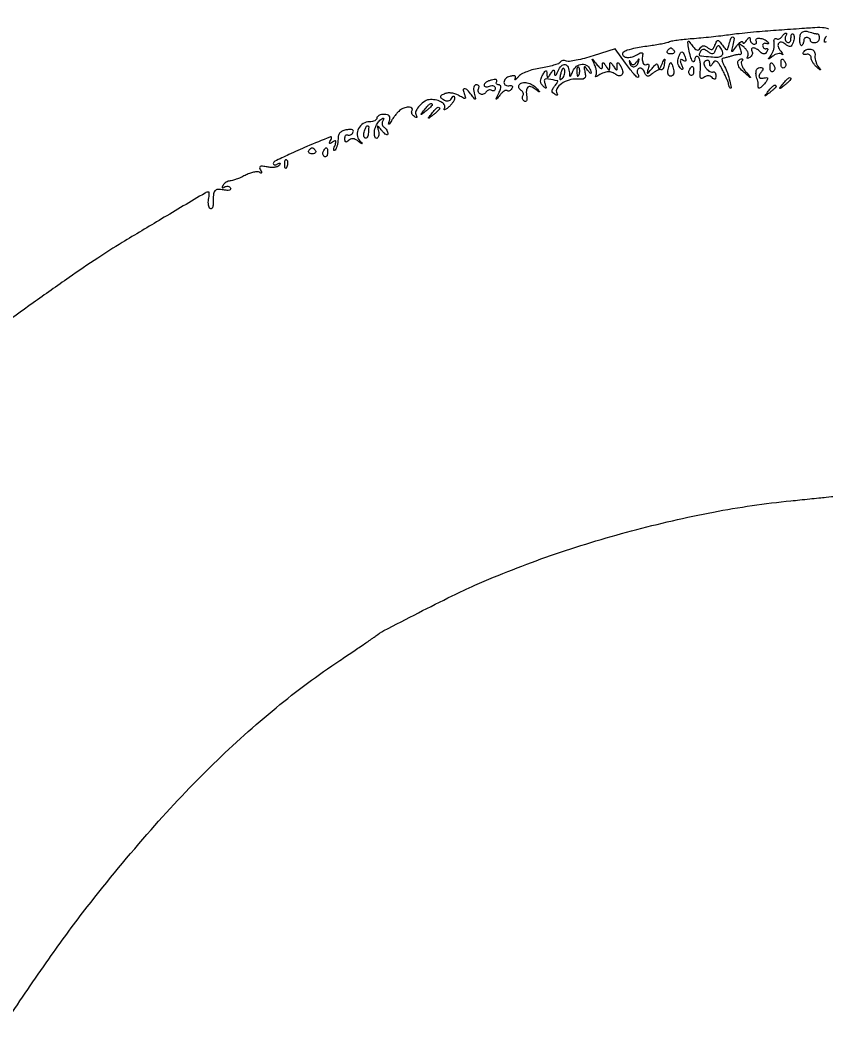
# Model space of a CAD drawing. Extents: x 153 to 7594, y 148 to 3762.
# Drawn here: x 3486.5 to 3704.5, y 2087 to 2356.5 of the extents above; entities that cross this region are included whole.
import ezdxf

# ---------------------------------------------------------------- set-up
doc = ezdxf.new("R2010")
doc.units = 0

msp = doc.modelspace()

# ---------------------------------------------------------------- linework, layer by layer
for points in [[(3705.232223, 2354.03308, 0.094959), (3703.51216, 2354.431912, 0.02775), (3700.784723, 2354.385566, -0.000253), (3698.658561, 2354.232278, -0.000097), (3695.702387, 2354.021228, -0.000096), (3692.493965, 2353.793412, -0.000118), (3689.5, 2353.582111, 0.003868), (3686.497452, 2353.34756, 0.003084), (3683.262863, 2353.04958, 0.003118), (3680.270601, 2352.736449, 0.007854), (3678.09698, 2352.460651, -0.006153), (3676.023255, 2352.190358, -0.003071), (3673.392668, 2351.896721, -0.003048), (3670.664787, 2351.62598, -0.004487), (3668.265263, 2351.424293, 0.006359), (3666.135543, 2351.237256, 0.008766), (3664.228731, 2351.0115, 0.005994), (3662.645356, 2350.776462, 0.098876), (3662.147156, 2350.590947, -0.081417), (3661.669557, 2350.394014, -0.006646), (3660.344591, 2350.104212, -0.008786), (3658.744582, 2349.805668, -0.006648), (3656.978873, 2349.532301, 0.008331), (3652.989446, 2348.900901, 0.037612), (3650.705138, 2348.320504, 0.091378), (3649.604411, 2347.710206, 0.375224), (3649.48945, 2347.01707, 0.178882), (3650.140253, 2346.508632, 0.097125), (3651.161882, 2346.390066, 0.073036), (3652.427873, 2346.678377, 0.047178), (3653.774777, 2347.35245, -0.040109), (3654.254868, 2347.60125, -0.106095), (3654.633023, 2347.672626, -0.226008), (3654.847072, 2347.56406, -0.210231), (3654.906356, 2347.32433, 0.042483), (3654.787931, 2345.967858, 0.09207), (3654.976081, 2344.942366, 0.190378), (3655.413981, 2344.464064, 0.25715), (3655.988546, 2344.492921, -0.149283), (3656.328327, 2344.582291, -0.30764), (3656.539437, 2344.426392, -0.128444), (3656.575371, 2343.990889, -0.033336), (3656.406911, 2343.301938, 0.007897), (3656.088242, 2342.236642, 0.540611), (3656.191818, 2342.117673, 0.186397), (3656.437754, 2342.253733, 0.003302), (3657.418365, 2343.44113, -0.016412), (3658.202663, 2344.341656, -0.132655), (3658.66343, 2344.629048, -0.383742), (3658.943586, 2344.497528, -0.087806), (3659.070285, 2343.94113, 0.076948), (3659.164487, 2343.481906, 0.461087), (3659.365217, 2343.408451, 0.138893), (3659.659319, 2343.704849, 0.018463), (3660.061797, 2344.5, -0.001705), (3660.682989, 2345.836605, -0.262835), (3660.814346, 2345.930042, -0.479856), (3660.894983, 2345.848567, -0.002497), (3660.741511, 2344.571113, -0.031782), (3660.606419, 2343.861414, -0.064523), (3660.395779, 2343.334822, -0.117704), (3660.149708, 2343.067328, -0.313801), (3659.903695, 2343.071113, 0.207539), (3659.563821, 2343.145068, 0.050098), (3659.000257, 2342.973744, 0.043104), (3658.337859, 2342.627721, 0.031305), (3657.665528, 2342.137376, -0.024275), (3656.738097, 2341.440812, -0.177679), (3656.208079, 2341.308883, -0.234677), (3655.80433, 2341.566958, -0.043686), (3655.407048, 2342.381632, 0.060389), (3655.103618, 2342.954586, 0.091249), (3654.703801, 2343.351006, 0.120399), (3654.274548, 2343.51233, 0.169964), (3653.878903, 2343.425158, 0.101208), (3653.575024, 2343.139039, 0.09843), (3653.40414, 2342.753836, 0.097419), (3653.392636, 2342.329162, 0.09691), (3653.542705, 2341.930902, -0.04183), (3653.724143, 2341.573685, -0.090772), (3653.786662, 2341.273452, -0.168318), (3653.724798, 2341.079828, -0.236263), (3653.565289, 2341, -0.208966), (3653.243587, 2341.140589, -0.008022), (3652.354372, 2342.132724, -0.013173), (3651.329684, 2343.378422, -0.008776), (3650.219214, 2344.856082), (3647.425882, 2348.712164), (3641.493424, 2346.833329, -0.01238), (3639.130291, 2346.148806, -0.016171), (3636.936892, 2345.647132, -0.01377), (3635.106072, 2345.342323, -0.126631), (3634.312508, 2345.433574, 0.068988), (3633.796393, 2345.553684, 0.07332), (3633.278114, 2345.524897, 0.081387), (3632.837124, 2345.356749, 0.12325), (3632.544322, 2345.071714, -0.166718), (3632.098251, 2344.705931, -0.017257), (3630.790884, 2344.269901, -0.019962), (3629.150566, 2343.85545, -0.01468), (3627.305005, 2343.52303, 0.027193), (3625.398026, 2343.130065, 0.028276), (3623.570279, 2342.536252, 0.029448), (3622.058866, 2341.843916, 0.098522), (3621.218551, 2341.157642, -0.010713), (3620.71821, 2340.576682, -0.068625), (3620.422266, 2340.326725, -0.641092), (3620.340506, 2340.379808, -0.079279), (3620.427222, 2340.656741, 0.124701), (3620.525488, 2341.109845, 0.291556), (3620.337351, 2341.383704, 0.135115), (3619.829035, 2341.451645, 0.03002), (3618.960488, 2341.279416, 0.124683), (3617.804341, 2340.641997, 0.206458), (3617.36567, 2339.637243, 0.293611), (3617.840992, 2338.890287, 0.166034), (3618.94933, 2338.774777, -0.084422), (3619.357117, 2338.797954, -0.225676), (3619.598232, 2338.648266, -0.209879), (3619.644661, 2338.356003, -0.074479), (3619.474194, 2337.958245, -0.058418), (3619.175424, 2337.581347, -0.092397), (3618.836001, 2337.349362, -0.125827), (3618.51205, 2337.295441, -0.176808), (3618.248741, 2337.417925, 0.26551), (3617.93581, 2337.503304, 0.073042), (3617.447169, 2337.297564, 0.053459), (3616.871673, 2336.859019, 0.033092), (3616.293711, 2336.234456, -0.002023), (3615.403593, 2335.143922, -0.516287), (3615.297505, 2335.151466, -0.253257), (3615.289274, 2335.314184, -0.001427), (3615.980018, 2336.75, 0.020268), (3616.446808, 2337.821874, 0.093245), (3616.570393, 2338.485046, 0.224691), (3616.396913, 2338.849982, 0.172945), (3615.976167, 2339, -0.091463), (3615.601285, 2339.069155, -0.170083), (3615.368004, 2339.266355, -0.175442), (3615.312957, 2339.560952, -0.09805), (3615.442363, 2339.906741, 0.236417), (3615.46851, 2340.19888, 0.238295), (3615.250238, 2340.393387, 0.095442), (3614.733252, 2340.429487, 0.033809), (3614.00138, 2340.29011, 0.037472), (3613.23531, 2340.027123, 0.049162), (3612.587905, 2339.670208, 0.058311), (3612.140284, 2339.27874, 0.186036), (3612, 2338.914753, 0.21248), (3612.122871, 2338.638673, 0.138659), (3612.440625, 2338.482124, 0.088859), (3612.925294, 2338.479721, 0.048567), (3613.5, 2338.638374, -0.069008), (3614.073683, 2338.771857, -0.116977), (3614.559375, 2338.70238, -0.152575), (3614.879387, 2338.444764, -0.148627), (3615, 2338.047972, -0.087099), (3614.92949, 2337.646275, -0.165964), (3614.726548, 2337.393483, -0.178898), (3614.423882, 2337.32854, -0.103085), (3614.069098, 2337.457295, 0.110145), (3613.665018, 2337.597587, 0.099917), (3613.224179, 2337.560288, 0.094986), (3612.814355, 2337.350569, 0.088941), (3612.5, 2337, -0.090563), (3612.184358, 2336.650268, -0.095543), (3611.77103, 2336.442674, -0.099662), (3611.32488, 2336.40858, -0.108213), (3610.91459, 2336.552786, -0.097277), (3610.596957, 2336.847224, -0.097513), (3610.414623, 2337.239685, -0.098348), (3610.395525, 2337.669126, -0.100828), (3610.542705, 2338.069098, 0.104238), (3610.670527, 2338.423833, 0.179617), (3610.603684, 2338.726548, 0.165024), (3610.347883, 2338.929594, 0.086169), (3609.942386, 2339, 0.186466), (3609.506219, 2338.83148, 0.143261), (3609.237541, 2338.39209, 0.088718), (3609.175385, 2337.681566, 0.039295), (3609.333632, 2336.75, -0.003718), (3609.679498, 2335.332869, -0.312293), (3609.602204, 2335.135607, -0.39424), (3609.417579, 2335.165232, -0.004464), (3608.590021, 2336.25, 0.027945), (3607.476245, 2337.575956, 0.186503), (3606.713207, 2337.942198, 0.476534), (3606.376105, 2337.587617, 0.059355), (3606.676371, 2336.400981, -0.024653), (3606.958617, 2335.540964, -0.422416), (3606.822808, 2335.309994, -0.192808), (3606.434315, 2335.365157, -0.009064), (3605.277452, 2336.058801, 0.05841), (3604.369109, 2336.488164, 0.046233), (3603.311271, 2336.73861, 0.047613), (3602.268821, 2336.785467, 0.079208), (3601.410491, 2336.604026, 0.021036), (3600.441083, 2336.18445, 0.221213), (3600.174735, 2335.858326, 0.291272), (3600.290176, 2335.50695, 0.033245), (3601.001632, 2334.998991, 0.064128), (3601.664695, 2334.698505, 0.108985), (3602.269002, 2334.649874, 0.122615), (3602.788816, 2334.85799, 0.095211), (3603.208294, 2335.302786, -0.021181), (3603.565434, 2335.81528, -0.210619), (3603.789408, 2335.938993, -0.385017), (3603.938226, 2335.826899, -0.04418), (3603.984687, 2335.372445, -0.110966), (3603.873434, 2334.843867, -0.040594), (3603.498489, 2334.172953, -0.03779), (3602.954335, 2333.480872, -0.036877), (3602.308042, 2332.872445, -0.017352), (3601.690577, 2332.406149, -0.097786), (3601.314672, 2332.239563, -0.514661), (3601.200315, 2332.341577, -0.10832), (3601.302298, 2332.645215, 0.259973), (3601.328075, 2333.472545, 0.135821), (3600.605591, 2334.25193, 0.08456), (3599.220529, 2334.812475, 0.054012), (3597.489641, 2335, 0.138772), (3596.028638, 2334.586546, 0.070659), (3594.548053, 2333.357961, 0.076599), (3593.576518, 2331.888472, 0.251308), (3593.645317, 2330.764872, -0.038148), (3593.853792, 2330.36179, -0.355813), (3593.802976, 2330.186811, -0.267171), (3593.590747, 2330.169298, -0.028447), (3593.138197, 2330.41459, -0.078004), (3592.734317, 2330.761221, -0.090333), (3592.480308, 2331.199089, -0.100781), (3592.413429, 2331.658364, -0.124968), (3592.542705, 2332.069098, 0.337555), (3592.486084, 2332.64789, 0.194733), (3591.818165, 2332.960327, 0.08944), (3590.600168, 2332.806637, 0.072901), (3589.414537, 2332.234687, 0.04991), (3588.912546, 2331.81635, 0.017901), (3588.283666, 2331.128314, 0.017552), (3587.643454, 2330.319578, 0.019878), (3587.089031, 2329.5, -0.004356), (3586.447889, 2328.485772, -0.16484), (3586.238994, 2328.319722, -0.6056), (3586.147934, 2328.403567, -0.009755), (3586.39311, 2329.25, 0.06424), (3586.535135, 2330.062049, 0.184052), (3586.358385, 2330.596862, 0.170093), (3585.856918, 2330.904741, 0.053465), (3584.968615, 2331, 0.048824), (3584.215246, 2330.926259, 0.068824), (3583.578281, 2330.70625, 0.089007), (3583.149351, 2330.381831, 0.188615), (3583, 2330, -0.188314), (3582.850907, 2329.618175, -0.089104), (3582.422835, 2329.29375, -0.068922), (3581.787094, 2329.073747, -0.048922), (3581.035184, 2329, 0.142644), (3579.336988, 2328.505462, 0.127446), (3578.08148, 2327.159168, 0.136516), (3577.688705, 2325.448092, 0.171766), (3578.296804, 2323.951424, -0.002361), (3578.986246, 2323.167591, -0.496053), (3578.968381, 2323.081356, -0.27696), (3578.843262, 2323.093256, -0.001834), (3577.926206, 2323.774435, 0.048765), (3577.169893, 2324.233036, 0.095924), (3576.492143, 2324.410701, 0.116589), (3575.886383, 2324.308576, 0.096863), (3575.342873, 2323.942873, -0.050172), (3574.89141, 2323.573939, -0.262958), (3574.583333, 2323.552151, -0.242228), (3574.387679, 2323.808549, -0.04416), (3574.333333, 2324.422678, -0.050919), (3574.388187, 2324.959917, -0.11068), (3574.557827, 2325.335783, -0.18573), (3574.808422, 2325.492577, -0.188536), (3575.097568, 2325.439699, 0.142562), (3575.441423, 2325.344402, 0.099663), (3575.837086, 2325.429366, 0.084366), (3576.224728, 2325.682522, 0.067693), (3576.541893, 2326.067784, 0.160526), (3576.645837, 2326.501472, 0.271371), (3576.43722, 2326.798012, 0.114322), (3575.848823, 2326.91734, 0.028259), (3574.860991, 2326.834096, 0.057332), (3573.791496, 2326.555178, 0.111227), (3573.061983, 2326.065468, 0.118892), (3572.642612, 2325.335374, 0.071299), (3572.5, 2324.340358, -0.033372), (3572.440785, 2323.454164, -0.032664), (3572.264162, 2322.577209, -0.034453), (3572.006034, 2321.830749, -0.095093), (3571.697147, 2321.370838, -0.158272), (3571.468382, 2321.252955, -0.440064), (3571.342453, 2321.35216, -0.090703), (3571.386531, 2321.764552, -0.019757), (3571.617086, 2322.444526, 0.017913), (3571.932665, 2323.364098, 0.205053), (3571.891638, 2323.736466, 0.37917), (3571.632658, 2323.825672, 0.040134), (3571.01543, 2323.509536, -0.017905), (3570.407997, 2323.163541, -0.309929), (3570.192921, 2323.189282, -0.34393), (3570.154602, 2323.390616, -0.019788), (3570.484687, 2323.975223, 0.035799), (3570.736311, 2324.456189, 0.146836), (3570.774909, 2324.779422, 0.331684), (3570.626929, 2324.919375, 0.12482), (3570.326871, 2324.879732, 0.004858), (3564.071189, 2322.312478, 0.009876), (3559.215493, 2320.150483, 0.004734), (3555.391512, 2318.312168, 0.28463), (3555.003255, 2317.690983, 0.191546), (3555.099786, 2317.445378, 0.185859), (3555.340093, 2317.329213, 0.109455), (3555.711962, 2317.379831, 0.050104), (3556.154508, 2317.595492, -0.030704), (3556.582862, 2317.825174, -0.244901), (3556.799803, 2317.814415, -0.366935), (3556.857416, 2317.650257, -0.04697), (3556.678376, 2317.288618, -0.16343), (3556.249362, 2316.932204, -0.054098), (3555.447941, 2316.718032, -0.047086), (3554.444489, 2316.658816, -0.03845), (3553.375242, 2316.779098, 0.017122), (3552.067827, 2316.982906, 0.130639), (3551.456861, 2316.897178, 0.350887), (3551.282049, 2316.574627, 0.094101), (3551.505884, 2315.99048, -0.021565), (3551.802953, 2315.459953, -0.210719), (3551.815989, 2315.209316, -0.418241), (3551.657941, 2315.139656, -0.044141), (3551.258587, 2315.340185, 0.152573), (3550.664771, 2315.492293, 0.039945), (3549.678335, 2315.361427, 0.036771), (3548.523783, 2315.022858, 0.030504), (3547.354078, 2314.500854, -0.01529), (3546.174037, 2313.930598, -0.01641), (3544.988534, 2313.447768, -0.016154), (3543.947432, 2313.100857, -0.071161), (3543.309017, 2313.006161, 0.082675), (3542.800654, 2312.91882, 0.053101), (3542.258287, 2312.662673, 0.051787), (3541.765723, 2312.287596, 0.065828), (3541.404508, 2311.845492, 0.029587), (3541.165026, 2311.401245, 0.279645), (3541.187815, 2311.195104, 0.343373), (3541.367361, 2311.148527, 0.036486), (3541.776393, 2311.361803, -0.086602), (3542.235552, 2311.545624, -0.094125), (3542.716122, 2311.555396, -0.100235), (3543.143089, 2311.39118, -0.113041), (3543.451275, 2311.078838, -0.277607), (3543.455202, 2310.751632, -0.199956), (3543.156503, 2310.5262, -0.079617), (3542.482703, 2310.463419, -0.028355), (3541.520374, 2310.582084, 0.051354), (3539.966691, 2310.701591, 0.232266), (3539.184017, 2310.291842, 0.142857), (3538.807261, 2309.254155, 0.016837), (3538.730782, 2306.772649, -0.045722), (3538.675123, 2306.145526, -0.099823), (3538.497393, 2305.699106, -0.178389), (3538.233702, 2305.502834, -0.213239), (3537.929329, 2305.543677, -0.156691), (3537.646687, 2305.874937, -0.056436), (3537.471765, 2306.47698, -0.049102), (3537.417759, 2307.226974, -0.041026), (3537.50405, 2308.021028, 0.016488), (3537.624398, 2308.779894, 0.02831), (3537.66771, 2309.418677, 0.028944), (3537.645535, 2309.892369, 0.383884), (3537.526007, 2310, 0.134559), (3536.541873, 2309.730267, 0.000382), (3524.768908, 2302.740431, 0.002462), (3514.115352, 2296.332954, 0.009154), (3507.5, 2292.141921, 0.006371), (3499.753593, 2286.890395, 0.003143), (3490.037646, 2280.030268, 0.002301), (3480.797186, 2273.353934, 0.022141)], [(3704.531036, 2350.632593, -0.189853), (3704.201844, 2350.514337, -0.398861), (3704.026609, 2350.690983, -0.075746), (3704.091678, 2351.193122, -0.054606), (3704.306358, 2351.716624, -0.054573), (3704.629477, 2352.181594, -0.07536)], [(3483.704825, 2087.188026, -0.006626), (3494.958441, 2103.616268, -0.011968), (3504.669515, 2116.719763, -0.01455), (3521.935836, 2137.60537, -0.019474), (3538.848847, 2155.440854, -0.021205), (3555.759745, 2170.592771, -0.02502), (3573.015685, 2183.391276, 0.001293), (3576.35383, 2185.629808, 0.00174), (3579.363943, 2187.674946, 0.001186), (3581.879265, 2189.405511, 0.018675), (3582.712633, 2190.02904, -0.050507), (3584.868723, 2191.43785, -0.001583), (3594.238649, 2196.252676, -0.003364), (3603.386525, 2200.839561, -0.011061), (3609.509406, 2203.69172, -0.020279), (3629.990055, 2211.7123, -0.017908), (3651.914418, 2218.419767, -0.018081), (3674.009966, 2223.475103, -0.022051), (3695, 2226.533103, 0.000443), (3697.398169, 2226.777265, 0.000324), (3700.059375, 2227.052337, 0.000328), (3702.579398, 2227.316138, 0.000727), (3704.5, 2227.521287, -0.024411), (3710.520106, 2227.877209, -0.00225)]]:
    msp.add_lwpolyline(points, format="xyb")
for points in [[(3701, 2352.95809, 0.039879), (3701.233632, 2352.887857, 0.022753), (3701.524479, 2352.838886, 0.02261), (3701.823533, 2352.816085, 0.034574), (3702.083333, 2352.826023, -0.21726), (3702.305897, 2352.752141, -0.093968), (3702.495313, 2352.495075, -0.068075), (3702.623965, 2352.09578, -0.043967), (3702.666667, 2351.611111, -0.099038), (3702.569118, 2351.123462, -0.097945), (3702.291319, 2350.708681, -0.097945), (3701.876538, 2350.430882, -0.099038), (3701.388889, 2350.333333, -0.044407), (3700.913382, 2350.375649, -0.079273), (3700.543576, 2350.504687, -0.123506), (3700.334926, 2350.695093, -0.230736), (3700.305556, 2350.916667, 0.169969), (3700.301937, 2351.158394, 0.104569), (3700.149132, 2351.402083, 0.081606), (3699.868096, 2351.611106, 0.057981), (3699.5, 2351.75, 0.089251), (3699.118297, 2351.775592, 0.119798), (3698.79375, 2351.657292, 0.130317), (3698.577979, 2351.413067, 0.116637), (3698.5, 2351.083333, -0.051509), (3698.45958, 2350.692022, -0.038247), (3698.338438, 2350.274375, -0.039043), (3698.160767, 2349.893842, -0.067737), (3697.95, 2349.616667, -0.414215), (3697.742744, 2349.616667, -0.122778), (3697.561563, 2349.918198, -0.052139), (3697.438226, 2350.550824, -0.022094), (3697.4, 2351.415496, -0.082174), (3697.610896, 2352.690055, -0.212621), (3698.230043, 2353.358722, -0.154962), (3699.309831, 2353.464175, -0.040425)], [(3679.281407, 2349.75, 0.003392), (3678.928422, 2348.208625, 0.410442), (3679.026328, 2348.052675, 0.28739), (3679.235941, 2348.124112, 0.002496), (3680.343223, 2349.5, -0.024272), (3680.959449, 2350.200914, -0.063482), (3681.48224, 2350.61875, -0.176114), (3681.815746, 2350.68595, -0.35765), (3681.983509, 2350.5, 0.19526), (3682.091808, 2350.265563, 0.311946), (3682.301539, 2350.234375, 0.105166), (3682.62288, 2350.487237, 0.030209), (3683, 2351, -0.021149), (3683.440231, 2351.621859, -0.167501), (3683.730859, 2351.8125, -0.405416), (3683.918023, 2351.704915, -0.066727), (3683.984687, 2351.25, 0.083154), (3684.070659, 2350.772607, 0.091721), (3684.306588, 2350.367188, 0.09923), (3684.653868, 2350.095977, 0.11683), (3685.059017, 2350, 0.096281), (3685.419646, 2350.070093, 0.174099), (3685.641337, 2350.267963, 0.171531), (3685.688408, 2350.564124, 0.093127), (3685.554254, 2350.912215, -0.42027), (3685.67836, 2351.414696, -0.158142), (3686.464915, 2351.589971, -0.075029), (3687.731586, 2351.27434, -0.098167), (3688.721056, 2350.612278, -0.054334), (3688.944373, 2350.334328, -0.326578), (3688.933373, 2350.160065, -0.25413), (3688.74709, 2350.085939, -0.040802), (3688.35, 2350.166667, 0.080699), (3687.921909, 2350.218753, 0.137871), (3687.581875, 2350.108333, 0.162057), (3687.383968, 2349.854107, 0.122874), (3687.35, 2349.5, 0.086098), (3687.469874, 2349.139069, 0.110066), (3687.698084, 2348.874466, 0.12123), (3687.998559, 2348.747929, 0.120338), (3688.32433, 2348.774777, -0.145684), (3688.576619, 2348.782958, -0.296103), (3688.704648, 2348.642214, -0.139185), (3688.670852, 2348.347626, -0.040712), (3688.461462, 2347.937644, -0.073223), (3688.081101, 2347.485843, -0.179617), (3687.682294, 2347.331433, -0.152265), (3687.232227, 2347.464879, -0.048775), (3686.687132, 2347.912868, 0.060735), (3685.711306, 2348.676607, 0.118756), (3684.775364, 2348.972656, 0.355166), (3684.370701, 2348.688267, 0.210332), (3684.457295, 2348.069098, -0.124968), (3684.586571, 2347.658364, -0.100781), (3684.519692, 2347.199089, -0.090333), (3684.265683, 2346.761221, -0.078004), (3683.861803, 2346.41459, -0.029011), (3683.41742, 2346.174373, -0.249931), (3683.199646, 2346.185765, -0.367601), (3683.143395, 2346.353168, -0.043329), (3683.334481, 2346.732185, 0.160226), (3683.454673, 2347.232372, 0.081113), (3683.296562, 2347.868005, 0.067155), (3682.895169, 2348.537964, 0.053575), (3682.301759, 2349.136693, 0.007195), (3681.308197, 2349.921297, 0.256542), (3681.027636, 2349.96421, 0.40313), (3680.928465, 2349.760948, 0.011508), (3681.276781, 2348.761996, -0.032618), (3681.475928, 2348.102596, -0.066734), (3681.52698, 2347.565793, -0.122968), (3681.430534, 2347.234338, -0.306843), (3681.214012, 2347.130417, 0.038451), (3680.886359, 2347.153752, 0.021889), (3680.489428, 2347.134075, 0.021757), (3680.089179, 2347.078972, 0.033392), (3679.75, 2346.993421, -0.009508), (3679.147446, 2346.810444, -0.004343), (3678.354232, 2346.593375, -0.003977), (3677.442187, 2346.360026, -0.003268), (3676.464816, 2346.125, 0.366025), (3676.32953, 2345.94314, 0.048144), (3676.411466, 2345.430155, 0.037778), (3676.649346, 2344.735938, 0.021442), (3677.034732, 2343.935103, -0.037738), (3677.805398, 2342.190456, -0.021382), (3678.483468, 2339.980911, -0.027145), (3678.834293, 2338.256657, -0.72249), (3678.551973, 2338.114693, -0.069608), (3678.399621, 2338.316605, -0.033614), (3678.261323, 2338.610206, -0.032524), (3678.156079, 2338.941052, -0.040074), (3678.103595, 2339.260478, 0.073484), (3677.99696, 2339.717032, 0.007984), (3677.58281, 2340.718514, 0.009648), (3677.044726, 2341.899923, 0.007643), (3676.419278, 2343.156099, 0.016602), (3675.561061, 2344.688764, 0.105429), (3674.953524, 2345.336047, 0.278496), (3674.430251, 2345.369453, 0.13248), (3673.914329, 2344.895622, -0.013388), (3673.449107, 2344.20267, -0.217521), (3673.212245, 2344.065662, -0.406396), (3673.056992, 2344.190181, -0.027783), (3673.015313, 2344.809017, 0.08802), (3672.929911, 2345.25967, 0.164458), (3672.696484, 2345.543147, 0.176356), (3672.352258, 2345.615367, 0.103178), (3671.951442, 2345.469989, 0.108945), (3671.563437, 2345.093295, 0.160975), (3671.440667, 2344.639007, 0.116388), (3671.603166, 2344.088448, 0.043524), (3672.064749, 2343.421983, 0.043733), (3672.562466, 2342.918997, 0.058483), (3673.096824, 2342.563979, 0.072284), (3673.585929, 2342.399029, 0.185724), (3673.94664, 2342.467022, -0.20382), (3674.218887, 2342.50857, -0.181064), (3674.455159, 2342.343809, -0.103685), (3674.615168, 2341.962142, -0.047623), (3674.666667, 2341.422678, -0.04416), (3674.612321, 2340.808549, -0.242228), (3674.416667, 2340.552151, -0.262958), (3674.10859, 2340.573939, -0.050172), (3673.657127, 2340.942873, 0.07857), (3673.140006, 2341.31879, 0.117248), (3672.59912, 2341.450199, 0.110516), (3672.03362, 2341.326568, 0.064426), (3671.44424, 2340.953723, -0.112446), (3670.901674, 2340.678956, -0.359883), (3670.561888, 2340.841453, -0.114726), (3670.419959, 2341.52284, -0.01545), (3670.499429, 2342.993293, 0.028121), (3670.533919, 2344.196319, 0.036008), (3670.423819, 2345.29864, 0.039018), (3670.202002, 2346.169054, 0.174153), (3669.878983, 2346.574793, 0.119321), (3669.544612, 2346.684138, 0.186809), (3669.258201, 2346.598412, 0.153079), (3669.065394, 2346.320666, 0.075899), (3669, 2345.89235, -0.185987), (3668.773117, 2345.303506, -0.506928), (3668.401648, 2345.341939, -0.064924), (3667.848416, 2346.651604, -0.023404), (3667.399925, 2348.627305, -0.003751), (3667.086828, 2350.463161, -0.229917), (3667.179484, 2350.773024, -0.463031), (3667.404758, 2350.76423, -0.007169), (3668.291253, 2349.59851, 0.030004), (3668.991635, 2348.759901, 0.125389), (3669.542522, 2348.410281, 0.222968), (3670.01073, 2348.468033, 0.11443), (3670.436384, 2348.897068, -0.075276), (3670.853962, 2349.388984, -0.165201), (3671.30514, 2349.574043, -0.140456), (3671.828094, 2349.458587, -0.049127), (3672.472245, 2349.023035, 0.062066), (3673.126183, 2348.605031, 0.198775), (3673.632557, 2348.578501, 0.172063), (3674.058285, 2348.92339, 0.044868), (3674.454637, 2349.724477, -0.017543), (3674.915408, 2350.799708, -0.290192), (3675.229943, 2350.999539, -0.226612), (3675.602877, 2350.821878, -0.011446), (3676.448697, 2349.726704, 0.011923), (3677.283816, 2348.647518, 0.261683), (3677.641472, 2348.506124, 0.288636), (3677.92408, 2348.74291, 0.013905), (3678.283657, 2349.976704, -0.023029), (3678.8169, 2351.689435, -0.378213), (3679.302868, 2351.954761, -0.389756), (3679.611364, 2351.507764, -0.023181)], [(3693.542705, 2352.069098, 0.108373), (3693.401101, 2351.665803, 0.099685), (3693.434921, 2351.22714, 0.095498), (3693.639411, 2350.820631, 0.090427), (3693.983688, 2350.510081, 0.156531), (3694.368968, 2350.414558, 0.191363), (3694.701458, 2350.573394, 0.127805), (3694.926233, 2350.992031, 0.059699), (3695, 2351.60765, -0.034467), (3695.042861, 2352.228681, -0.094541), (3695.183164, 2352.643249, -0.228986), (3695.389389, 2352.786077, -0.239666), (3695.623539, 2352.709795, -0.144165), (3695.817909, 2352.35319, -0.054523), (3695.877272, 2351.783043, -0.04821), (3695.80871, 2351.110115, -0.042156), (3695.611705, 2350.430504, -0.048577), (3695.236608, 2349.680002, -0.186245), (3694.825752, 2349.372847, -0.191994), (3694.323764, 2349.426095, -0.051965), (3693.646158, 2349.8787, 0.093495), (3692.482848, 2350.523732, 0.314529), (3691.692911, 2350.288318, 0.257385), (3691.537887, 2349.373481, 0.078479), (3692.225708, 2348.092009, -0.010022), (3692.645759, 2347.514931, -0.058995), (3692.822072, 2347.185417, -0.639899), (3692.763778, 2347.124699, -0.092803), (3692.559042, 2347.241324, 0.152586), (3692.106225, 2347.43279, 0.074428), (3691.473404, 2347.400245, 0.063079), (3690.765892, 2347.161098, 0.052625), (3690.092009, 2346.741324, -0.00266), (3689.147687, 2346.01306, -0.296876), (3688.996724, 2346.001802, -0.45158), (3688.97089, 2346.11748, -0.003356), (3689.621575, 2347, 0.057799), (3690.030193, 2347.702919, 0.039812), (3690.330324, 2348.574837, 0.040088), (3690.486204, 2349.473227, 0.063085), (3690.45936, 2350.254763, -0.040852), (3690.409053, 2350.892847, -0.106065), (3690.506599, 2351.340999, -0.221235), (3690.726141, 2351.52958, -0.209956), (3691.018686, 2351.488451, 0.119788), (3691.388566, 2351.367871, 0.100687), (3691.798647, 2351.418984, 0.09202), (3692.186282, 2351.634907, 0.081549), (3692.489919, 2351.983688, -0.032835), (3692.767145, 2352.37265, -0.038173), (3693.0804, 2352.701458, -0.041668), (3693.38311, 2352.931589, -0.142639), (3693.618034, 2353, -0.265568), (3693.757652, 2352.920217, -0.154521), (3693.802156, 2352.726548, -0.080849), (3693.728036, 2352.426387, -0.037551)], [(3663.396994, 2348.166667, -0.156081), (3663.475617, 2347.850742, -0.191391), (3663.345951, 2347.578125, -0.128073), (3663.003629, 2347.393832, -0.059847), (3662.5, 2347.333333, -0.059847), (3661.996371, 2347.393832, -0.128073), (3661.654049, 2347.578125, -0.191391), (3661.524383, 2347.850742, -0.156081), (3661.603006, 2348.166667, -0.030643), (3661.82824, 2348.485629, -0.036533), (3662.078947, 2348.755208, -0.039602), (3662.318569, 2348.94484, -0.148655), (3662.5, 2349, -0.148655), (3662.681431, 2348.94484, -0.039602), (3662.921053, 2348.755208, -0.036533), (3663.17176, 2348.485629, -0.030643)], [(3674.62733, 2348.471222, -0.044858), (3674.235996, 2347.673484, -0.194831), (3673.821816, 2347.364957, -0.194682), (3673.309455, 2347.431502, -0.044783), (3672.577195, 2347.935934, 0.043542), (3671.911056, 2348.397255, 0.116449), (3671.360773, 2348.559557, 0.160994), (3670.906658, 2348.436664, 0.108847), (3670.530011, 2348.048558, 0.045564), (3670.153792, 2347.293973, 0.377841), (3670.275032, 2346.962942, 0.09925), (3670.848149, 2346.786064, 0.00315), (3673.285261, 2346.553352, 0.03254), (3675.272473, 2346.505964, 0.16512), (3676.29121, 2346.899341, 0.27898), (3676.558681, 2347.677984, 0.085288), (3676.07318, 2348.881592, 0.048468), (3675.64903, 2349.439032, 0.282163), (3675.30887, 2349.534447, 0.206438), (3674.988683, 2349.273554, 0.028388)], [(3701.51548, 2347.083333, 0.066225), (3701.494252, 2346.36782, 0.038952), (3701.648118, 2345.524479, 0.038276), (3701.938299, 2344.690494, 0.052483), (3702.330197, 2344, -0.002278), (3702.959525, 2343.111995, -0.451556), (3702.936786, 2343.017569, -0.31175), (3702.816222, 2343.031887, -0.001922), (3701.951772, 2343.8, -0.039414), (3701.392873, 2344.386025, -0.035845), (3700.913106, 2345.070625, -0.037745), (3700.574167, 2345.747654, -0.087934), (3700.454545, 2346.3, 0.111929), (3700.338154, 2346.736137, 0.119886), (3700.046774, 2347.066784, 0.113469), (3699.621741, 2347.238442, 0.09264), (3699.130216, 2347.225223, -0.056341), (3698.676418, 2347.180115, -0.163562), (3698.382798, 2347.283232, -0.249605), (3698.283893, 2347.504951, -0.121582), (3698.381682, 2347.808557, -0.160363), (3699.248709, 2348.537666, -0.153336), (3700.396711, 2348.626104, -0.17694), (3701.278033, 2348.051619, -0.203956)], [(3644.015313, 2344.05887, -0.018427), (3644.051771, 2344.826228, -0.407024), (3644.205915, 2344.959627, -0.228717), (3644.442832, 2344.827288, -0.009488), (3645, 2344, 0.007698), (3645.590222, 2343.116826, 0.246379), (3645.812916, 2343, 0.392993), (3645.959637, 2343.136384, 0.013145), (3646, 2344, -0.013145), (3646.040363, 2344.863616, -0.392993), (3646.187084, 2345, -0.246379), (3646.409778, 2344.883174, -0.007698), (3647, 2344, 0.007698), (3647.590222, 2343.116826, 0.246379), (3647.812916, 2343, 0.392993), (3647.959637, 2343.136384, 0.013145), (3648, 2344, -0.013707), (3648.040218, 2344.840259, -0.377918), (3648.186243, 2344.98268, -0.260919), (3648.405538, 2344.873974, -0.009021), (3648.94933, 2344.047746, -0.085609), (3649.467066, 2342.799755, -0.186068), (3649.319031, 2341.7894, -0.286392), (3648.627757, 2341.412173, -0.145819), (3647.660972, 2341.762794, 0.070735), (3646.602786, 2342.335778, 0.099185), (3645.544344, 2342.503678, 0.084809), (3644.382262, 2342.256452, 0.039806), (3643, 2341.574362, -0.014508), (3642.457196, 2341.271483, -0.087536), (3642.150602, 2341.174853, -0.564244), (3642.085172, 2341.256756, -0.095532), (3642.214816, 2341.471158, 0.157386), (3642.418051, 2341.923668, 0.053649), (3642.420035, 2342.652687, 0.04698), (3642.247232, 2343.512362, 0.039132), (3641.90965, 2344.381483, -0.000982), (3641.200784, 2345.861234, -0.451234), (3641.238595, 2345.949927, -0.312651), (3641.353819, 2345.916045, -0.000828), (3642.444834, 2344.55887, 0.01633), (3643.201883, 2343.674721, 0.131196), (3643.649015, 2343.388672, 0.398482), (3643.912959, 2343.516226, 0.088129)], [(3651.35, 2344.95, 0.155293), (3651.774037, 2344.151126, 0.220008), (3652.521197, 2343.885501, 0.186207), (3653.308512, 2344.275315, 0.121547), (3653.801131, 2345.175, 0.01072), (3653.96643, 2345.857529, 0.498584), (3653.885777, 2345.95158, 0.221886), (3653.715396, 2345.858548, 0.00579), (3653.197182, 2345.136847, -0.038516), (3652.725526, 2344.563216, -0.165711), (3652.338482, 2344.363085, -0.240672), (3652.001256, 2344.47618, -0.082064), (3651.696051, 2344.911847, 0.008468), (3651.452483, 2345.398227, 0.249965), (3651.342102, 2345.473695, 0.486035), (3651.278552, 2345.40891, 0.012702)], [(3666.381557, 2346.448062, -0.030715), (3666.58664, 2345.796631, -0.212163), (3666.529825, 2345.474432, -0.337259), (3666.287821, 2345.392196, -0.057711), (3665.818607, 2345.612107, 0.073381), (3665.342644, 2345.817322, 0.389963), (3665.113126, 2345.696935, 0.157923), (3665.100187, 2345.277188, 0.02039), (3665.389307, 2344.414045, -0.010862), (3665.71473, 2343.50068, -0.1851), (3665.700482, 2343.187839, -0.49231), (3665.521649, 2343.143264, -0.027624), (3665.026463, 2343.582783, -0.093815), (3664.656354, 2344.120801, -0.063205), (3664.443151, 2344.837243, -0.060925), (3664.41103, 2345.614568, -0.071624), (3664.574206, 2346.332783, -0.015636), (3665.12704, 2347.648873, -0.276261), (3665.492061, 2347.900086, -0.308111), (3665.854297, 2347.685863, -0.018142)], [(3681.664485, 2345.331152, 0.234177), (3681.52901, 2344.929532, 0.060208), (3681.706814, 2344.247439, 0.048385), (3682.125581, 2343.427036, 0.032794), (3682.747818, 2342.581152, -0.000482), (3684.016336, 2341.071522, -0.506092), (3683.998772, 2340.999489, -0.280868), (3683.892879, 2341.015819, -0.00039), (3682.273581, 2342.383647, -0.057821), (3681.119115, 2343.615229, -0.122409), (3680.620246, 2344.815292, -0.233393), (3680.883404, 2345.641899, -0.203753), (3681.725684, 2346, -0.163912), (3681.897295, 2345.942188, -0.258586), (3681.958362, 2345.803526, -0.130066), (3681.879858, 2345.588413, -0.044227)], [(3693.457295, 2345.069098, -0.090093), (3693.612382, 2344.673795, -0.095385), (3693.614038, 2344.257398, -0.099739), (3693.463027, 2343.88478, -0.108766), (3693.182979, 2343.613087, -0.158515), (3692.860929, 2343.534562, -0.191218), (3692.582917, 2343.669932, -0.126631), (3692.394948, 2344.024148, -0.059057), (3692.333333, 2344.543989, -0.019984), (3692.376303, 2345.618676, -0.269722), (3692.59208, 2345.929499, -0.350126), (3692.913397, 2345.852054, -0.02679)], [(3635.063386, 2342.190983, 0.025673), (3635.130526, 2341.43692, 0.515258), (3635.30468, 2341.346453, 0.171431), (3635.549696, 2341.604876, 0.009005), (3636.001775, 2342.670559, -0.134577), (3637.012918, 2343.998604, -0.151596), (3638.51464, 2344.549508, -0.171044), (3639.933592, 2344.129, -0.171882), (3640.771922, 2342.912627, -0.01524), (3640.940328, 2342.201485, -0.509237), (3640.839247, 2342.090776, -0.195817), (3640.618052, 2342.211022, -0.006664), (3639.989384, 2343, 0.009916), (3639.330744, 2343.815651, 0.411699), (3639.125904, 2343.834254, 0.272851), (3639.038966, 2343.594243, 0.006854), (3639.277351, 2342.411689, -0.049302), (3639.401841, 2341.325376, -0.21963), (3639.148547, 2340.753297, -0.17118), (3638.493005, 2340.489555, -0.028523), (3637.114098, 2340.508299, 0.091608), (3634.973912, 2340.267411, 0.078877), (3632.93504, 2339.276943, 0.10241), (3631.677696, 2337.946196, 0.283907), (3631.67809, 2336.711845, -0.047733), (3631.859364, 2336.344286, -0.388506), (3631.795902, 2336.184626, -0.227846), (3631.565689, 2336.183866, -0.027215), (3631.10595, 2336.434519, -0.071163), (3630.585095, 2336.86938, -0.181496), (3630.40821, 2337.320121, -0.140543), (3630.553707, 2337.857578, -0.03729), (3631.073886, 2338.589028, 0.017274), (3631.496726, 2339.135903, 0.032747), (3631.791502, 2339.608002, 0.043128), (3631.941634, 2339.956769, 0.449116), (3631.872445, 2340.076511, 0.007273), (3629.425616, 2340.542178, 0.108922), (3628.562669, 2340.504643, 0.360597), (3628.275494, 2340.100824, 0.072537), (3628.481852, 2339.172875, -0.010461), (3628.782686, 2338.329731, -0.285897), (3628.730069, 2338.110097, -0.394956), (3628.54016, 2338.105079, -0.013883), (3627.955621, 2338.653625, -0.075889), (3627.479837, 2339.295458, -0.114633), (3627.302969, 2339.965317, -0.096765), (3627.428259, 2340.726891, -0.042661), (3627.865967, 2341.653625, -0.012628), (3628.418142, 2342.550661, -0.175149), (3628.717018, 2342.776449, -0.448406), (3628.913805, 2342.657724, -0.038623), (3628.984904, 2342, 0.013503), (3629.03451, 2341.137887, 0.38968), (3629.184568, 2341, 0.246147), (3629.410146, 2341.118213, 0.007917), (3630, 2342, -0.008404), (3630.589093, 2342.878796, -0.24563), (3630.820929, 2343, -0.382482), (3630.978367, 2342.858928, -0.014281), (3631.048074, 2342, 0.126839), (3631.161789, 2341.638478, 0.4507), (3631.372419, 2341.603005, 0.106999), (3631.684141, 2341.990395, 0.020747), (3632.054928, 2342.814245, -0.091023), (3632.896042, 2344.147038, -0.263497), (3633.897751, 2344.469019, -0.251452), (3634.726944, 2343.774884, -0.08613)], [(3632.731213, 2342.080159, 0.013933), (3632.479614, 2340.995419, 0.131195), (3632.508441, 2340.522275, 0.470166), (3632.72933, 2340.436586, 0.069225), (3633.16845, 2340.76845, 0.0741), (3633.539971, 2341.270088, 0.058506), (3633.7862, 2341.899953, 0.059552), (3633.8766, 2342.556574, 0.085105), (3633.787763, 2343.13671, 0.170804), (3633.564152, 2343.424773, 0.353106), (3633.298474, 2343.396366, 0.106885), (3633.004403, 2342.940026, 0.02593)], [(3637.078947, 2342.416667, 0.018894), (3637.137993, 2341.670344, 0.168741), (3637.279315, 2341.37858, 0.470617), (3637.461564, 2341.395823, 0.054073), (3637.683114, 2341.8125, 0.051402), (3637.839148, 2342.359369, 0.05415), (3637.876576, 2342.916927, 0.060344), (3637.797407, 2343.402231, 0.126455), (3637.604167, 2343.729167, 0.296942), (3637.385309, 2343.77538, 0.208169), (3637.200665, 2343.592839, 0.077125), (3637.089945, 2343.112848, 0.028489)], [(3663.246165, 2343.166667, -0.059049), (3663.345636, 2342.449484, -0.101947), (3663.236245, 2341.859507, -0.138608), (3662.938076, 2341.476892, -0.159674), (3662.5, 2341.333333, -0.159674), (3662.061924, 2341.476892, -0.138608), (3661.763755, 2341.859507, -0.101947), (3661.654364, 2342.449484, -0.059049), (3661.753835, 2343.166667, -0.012759), (3661.956872, 2343.869324, -0.019931), (3662.170785, 2344.461458, -0.014981), (3662.373864, 2344.920537, -0.288732), (3662.5, 2345, -0.288732), (3662.626136, 2344.920537, -0.014981), (3662.829215, 2344.461458, -0.019931), (3663.043128, 2343.869324, -0.012759)], [(3668.666667, 2342.543989, -0.059057), (3668.605052, 2342.024148, -0.126631), (3668.417083, 2341.669932, -0.191218), (3668.139071, 2341.534562, -0.158515), (3667.817021, 2341.613087, -0.108766), (3667.536973, 2341.88478, -0.099739), (3667.385962, 2342.257398, -0.095385), (3667.387618, 2342.673795, -0.090093), (3667.542705, 2343.069098, -0.02679), (3668.086603, 2343.852054, -0.350126), (3668.40792, 2343.929499, -0.269722), (3668.623697, 2343.618676, -0.019984)], [(3686.861679, 2342.333333, 0.072822), (3686.371095, 2341.528366, 0.320946), (3686.485136, 2341.016396, 0.196555), (3687.129934, 2340.786606, 0.035549), (3688.419273, 2340.938003, -0.282778), (3688.639267, 2340.854389, -0.234074), (3688.689067, 2340.604288, -0.079894), (3688.481964, 2340.143954, -0.027634), (3688.046828, 2339.556424, -0.017971), (3687.103311, 2338.499278, -0.102889), (3686.486699, 2338.0764, -0.418687), (3686.179774, 2338.20506, -0.135173), (3686.118421, 2338.75, 0.030507), (3686.149473, 2339.0738, 0.02394), (3686.144795, 2339.426562, 0.024504), (3686.108451, 2339.755226, 0.053202), (3686.04191, 2340, -0.041642), (3685.608568, 2341.460135, -0.089118), (3685.57635, 2342.631433, -0.149338), (3685.932471, 2343.374819, -0.209894), (3686.597069, 2343.666667, -0.054253), (3687.206463, 2343.600349, -0.297892), (3687.426838, 2343.375322, -0.197382), (3687.352088, 2342.994539, -0.027289)], [(3690.457295, 2344.069098, -0.090093), (3690.612382, 2343.673795, -0.095385), (3690.614038, 2343.257398, -0.099739), (3690.463027, 2342.88478, -0.108766), (3690.182979, 2342.613087, -0.158515), (3689.860929, 2342.534562, -0.191218), (3689.582917, 2342.669932, -0.126631), (3689.394948, 2343.024148, -0.059057), (3689.333333, 2343.543989, -0.019984), (3689.376303, 2344.618676, -0.269722), (3689.59208, 2344.929499, -0.350126), (3689.913397, 2344.852054, -0.02679)], [(3695, 2340.622445, -0.184603), (3694.91885, 2340.410139, -0.013803), (3694.485938, 2339.952641, -0.017649), (3693.920402, 2339.425681, -0.012436), (3693.25, 2338.872445, -0.001576), (3692.120493, 2337.99236, -0.377591), (3692, 2338, -0.377591), (3691.99236, 2338.120493, -0.001576), (3692.872445, 2339.25, -0.017685), (3693.76332, 2340.306759, -0.065617), (3694.426111, 2340.869516, -0.241985), (3694.806605, 2340.90695, -0.307699)], [(3626.260123, 2337.988105, -0.002231), (3626.986197, 2337.165795, -0.535275), (3626.9642, 2337.084442, -0.245431), (3626.829963, 2337.105769, -0.001591), (3625.839028, 2337.846786, 0.076945), (3624.648686, 2338.484279, 0.276496), (3623.838487, 2338.31885, 0.203168), (3623.430852, 2337.427642, 0.046994), (3623.541733, 2335.745237, -0.045511), (3623.585409, 2335.111151, -0.12014), (3623.468633, 2334.674507, -0.230985), (3623.221912, 2334.499734, -0.18091), (3622.895903, 2334.564335, -0.091677), (3622.581943, 2334.848954, -0.095907), (3622.396589, 2335.22278, -0.099472), (3622.367912, 2335.627235, -0.106922), (3622.5, 2336, 0.11907), (3622.623747, 2336.377779, 0.100657), (3622.572832, 2336.796119, 0.092249), (3622.354115, 2337.191085, 0.082063), (3622, 2337.5, -0.080075), (3621.64486, 2337.807348, -0.09134), (3621.423542, 2338.198015, -0.100751), (3621.36868, 2338.609855, -0.121894), (3621.487659, 2338.980032, -0.207091), (3622.305586, 2339.550252, -0.101681), (3623.599334, 2339.547326, -0.08221), (3625.041884, 2338.989511, -0.077651)], [(3691, 2338.622445, -0.184603), (3690.91885, 2338.410139, -0.013803), (3690.485938, 2337.952641, -0.017649), (3689.920402, 2337.425681, -0.012436), (3689.25, 2336.872445, -0.001576), (3688.120493, 2335.99236, -0.377591), (3688, 2336, -0.377591), (3687.99236, 2336.120493, -0.001576), (3688.872445, 2337.25, -0.017685), (3689.76332, 2338.306759, -0.065617), (3690.426111, 2338.869516, -0.241985), (3690.806605, 2338.90695, -0.307699)], [(3598, 2333.622445, -0.184603), (3597.91885, 2333.410139, -0.013803), (3597.485938, 2332.952641, -0.017649), (3596.920402, 2332.425681, -0.012436), (3596.25, 2331.872445, -0.001576), (3595.120493, 2330.99236, -0.377591), (3595, 2331, -0.377591), (3594.99236, 2331.120493, -0.001576), (3595.872445, 2332.25, -0.017685), (3596.76332, 2333.306759, -0.065617), (3597.426111, 2333.869516, -0.241985), (3597.806605, 2333.90695, -0.307699)], [(3600, 2332.622445, -0.184603), (3599.91885, 2332.410139, -0.013803), (3599.485938, 2331.952641, -0.017649), (3598.920402, 2331.425681, -0.012436), (3598.25, 2330.872445, -0.001576), (3597.120493, 2329.99236, -0.377591), (3597, 2330, -0.377591), (3596.99236, 2330.120493, -0.001576), (3597.872445, 2331.25, -0.017685), (3598.76332, 2332.306759, -0.065617), (3599.426111, 2332.869516, -0.241985), (3599.806605, 2332.90695, -0.307699)], [(3584.542705, 2329.069098, 0.108373), (3584.401101, 2328.665803, 0.099685), (3584.434921, 2328.22714, 0.095498), (3584.639411, 2327.820631, 0.090427), (3584.983688, 2327.510081, -0.070784), (3585.372497, 2327.185962, -0.052784), (3585.701458, 2326.733917, -0.053342), (3585.924953, 2326.229436, -0.077769), (3586, 2325.749853, -0.293818), (3585.847957, 2325.513453, -0.229008), (3585.535395, 2325.520506, -0.07696), (3585.027449, 2325.888084, -0.026769), (3584.418365, 2326.55887, 0.004929), (3583.521433, 2327.637772, 0.165675), (3583.23799, 2327.807296, 0.555775), (3583.119557, 2327.6844, 0.013961), (3583.374691, 2326.782025, -0.047051), (3583.522069, 2326.088639, -0.057314), (3583.522664, 2325.425345, -0.067667), (3583.386232, 2324.888198, -0.159676), (3583.122993, 2324.576014, -0.451579), (3582.544045, 2324.751784, -0.115565), (3582.325383, 2325.843958, -0.064907), (3582.590811, 2327.466565, -0.094319), (3583.258752, 2328.75, -0.030727), (3584.046062, 2329.630859, -0.134907), (3584.648551, 2329.969283, -0.572176), (3584.845658, 2329.768022, -0.072408)], [(3580.730265, 2326.069278, -0.039075), (3580.620945, 2325.361741, -0.079088), (3580.407608, 2324.841638, -0.140997), (3580.131761, 2324.587963, -0.259868), (3579.836088, 2324.601303, -0.156206), (3579.591564, 2324.88734, -0.075558), (3579.472764, 2325.359336, -0.063531), (3579.490736, 2325.936181, -0.05214), (3579.650663, 2326.532025, -0.01992), (3580.192409, 2327.791397, -0.402215), (3580.548299, 2327.92531, -0.30258), (3580.792967, 2327.550408, -0.01644)], [(3566.396994, 2321.166667, -0.156081), (3566.475617, 2320.850742, -0.191391), (3566.345951, 2320.578125, -0.128073), (3566.003629, 2320.393832, -0.059847), (3565.5, 2320.333333, -0.059847), (3564.996371, 2320.393832, -0.128073), (3564.654049, 2320.578125, -0.191391), (3564.524383, 2320.850742, -0.156081), (3564.603006, 2321.166667, -0.030643), (3564.82824, 2321.485629, -0.036533), (3565.078947, 2321.755208, -0.039602), (3565.318569, 2321.94484, -0.148655), (3565.5, 2322, -0.148655), (3565.681431, 2321.94484, -0.039602), (3565.921053, 2321.755208, -0.036533), (3566.17176, 2321.485629, -0.030643)], [(3569.666667, 2320.543989, -0.059057), (3569.605052, 2320.024148, -0.126631), (3569.417083, 2319.669932, -0.191218), (3569.139071, 2319.534562, -0.158515), (3568.817021, 2319.613087, -0.108766), (3568.536973, 2319.88478, -0.099739), (3568.385962, 2320.257398, -0.095385), (3568.387618, 2320.673795, -0.090093), (3568.542705, 2321.069098, -0.02679), (3569.086603, 2321.852054, -0.350126), (3569.40792, 2321.929499, -0.269722), (3569.623697, 2321.618676, -0.019984)], [(3558.683114, 2316.8125, -0.054073), (3558.461564, 2316.395823, -0.470617), (3558.279315, 2316.37858, -0.168741), (3558.137993, 2316.670344, -0.018894), (3558.078947, 2317.416667, -0.028489), (3558.089945, 2318.112848, -0.077125), (3558.200665, 2318.592839, -0.208169), (3558.385309, 2318.77538, -0.296942), (3558.604167, 2318.729167, -0.126455), (3558.797407, 2318.402231, -0.060344), (3558.876576, 2317.916927, -0.05415), (3558.839148, 2317.359369, -0.051402)]]:
    msp.add_lwpolyline(points, format="xyb", close=True)

doc.saveas('drawing.dxf')
